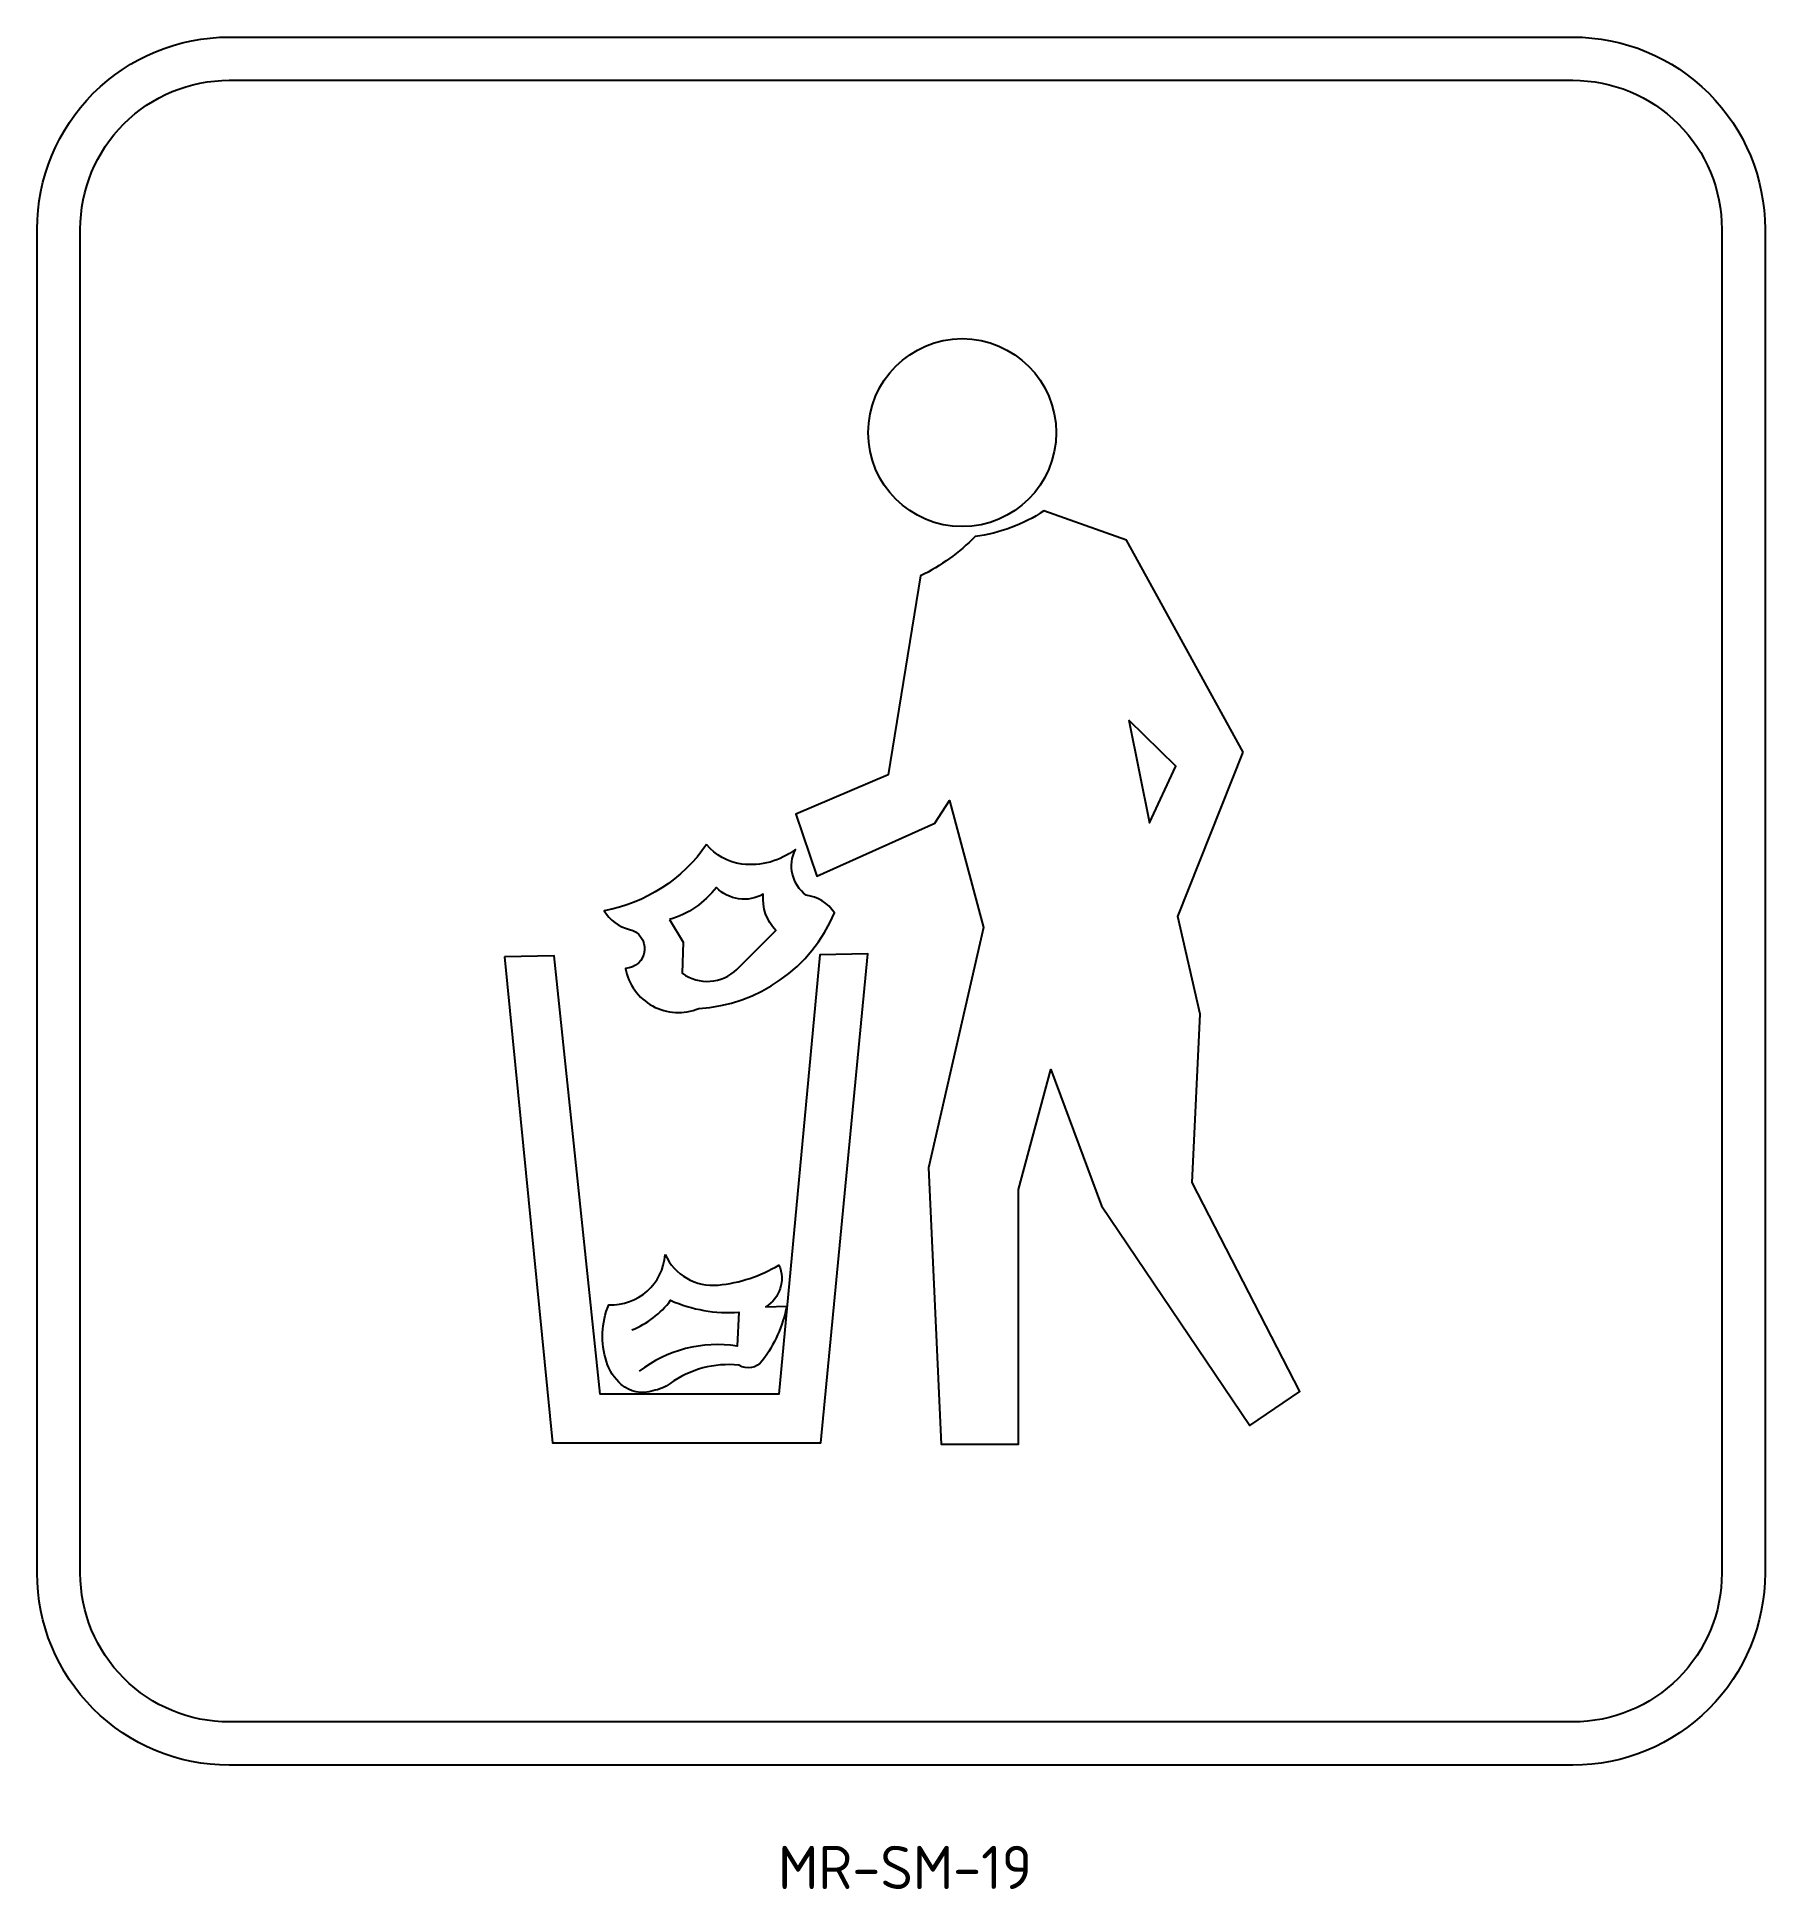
# Model space of a CAD drawing. Extents: x 191 to 311, y 147 to 276.
import ezdxf
from ezdxf.enums import TextEntityAlignment as Align

# ---------------------------------------------------------------- set-up
doc = ezdxf.new("R2010")
doc.units = 0
doc.layers.get('0').update_dxf_attribs({"linetype": 'CONTINUOUS'})
for name, color, linetype in [('L25', 1, 'CONTINUOUS'), ('L35', 3, 'CONTINUOUS'), ('T25', 1, 'CONTINUOUS')]:
    doc.layers.add(name, color=color, linetype=linetype)
doc.styles.add('ISO', font='iso3098b.shx')

# ---------------------------------------------------------------- blocks, each defined once
blk = doc.blocks.new('S19-481')
at = {"layer": 'L25'}
for points in [[(20.919, 19.433), (18.077, 24.597), (16.065, 25.317, -0.115546), (14.386, 24.689, -0.085211), (13.057, 23.73), (12.263, 18.879), (10.011, 17.92), (10.528, 16.408), (13.407, 17.699), (13.758, 18.252), (14.589, 15.16), (13.252, 9.301), (13.562, 2.561), (15.443, 2.561), (15.443, 8.771), (16.229, 11.698), (17.467, 8.367), (21.086, 3.013), (22.3, 3.846), (19.681, 8.938), (19.877, 13.044), (19.329, 15.423), (20.919, 19.433)], [(7.839, 17.181, -0.197739), (5.339, 15.563, 0.198625), (5.958, 15.111, -0.869934), (5.862, 14.159, 0.478942), (7.648, 13.184, 0.285426), (10.958, 15.515, 0.216542), (10.267, 15.944, -0.362026), (10.005, 17.062, -0.198205), (8.696, 16.705, -0.193135), (7.839, 17.181, -2.999667)], [(6.934, 15.349), (7.267, 14.802), (7.243, 14.04, 0.361553), (8.577, 14.135), (9.529, 15.087, -0.223932), (9.22, 15.967, -0.337827), (8.077, 16.134, -0.155675), (6.934, 15.349, -1.346357)], [(6.827, 7.184, 0.319667), (8.12, 6.439, 0.111658), (9.603, 6.928, -0.376753), (9.279, 5.909), (9.793, 5.926, -0.112231), (9.197, 4.593, -0.388091), (8.625, 4.485, 0.186126), (6.951, 4.038, -0.11993), (6.529, 3.864, -0.271758), (5.758, 4.013, -0.138084), (5.394, 4.576, -0.172732), (5.452, 5.959, 0.408199), (6.827, 7.184, -1.194684)], [(6.015, 5.346, 0.138659), (6.96, 6.067, 0.122144), (8.625, 5.777), (8.584, 4.949, 0.207597), (6.197, 4.336, 2.916044)]]:
    blk.add_lwpolyline(points, format="xyb", dxfattribs=at)
blk.add_lwpolyline([(18.138, 20.211), (18.638, 17.712), (19.281, 19.092), (18.138, 20.211)], dxfattribs=at)
blk.add_lwpolyline([(2.91, 14.439), (4.077, 2.59), (10.624, 2.59), (11.767, 14.511), (10.6, 14.487), (9.6, 3.78), (5.243, 3.78), (4.124, 14.463)], close=True, dxfattribs=at)
blk.add_circle((14.071, 27.223), 2.291, dxfattribs=at)

msp = doc.modelspace()

# ---------------------------------------------------------------- linework, layer by layer
at = {"layer": 'L35', "linetype": 'Continuous'}
for points in [[(310.81, 262.63), (310.81, 169.3, -0.414214), (297.47, 155.96), (204.14, 155.96, -0.414214), (190.81, 169.3), (190.81, 262.63, -0.414214), (204.14, 275.96), (297.47, 275.96, -0.414214)], [(193.81, 169.3), (193.81, 262.63, -0.414214), (204.14, 272.96), (297.47, 272.96, -0.414214), (307.81, 262.63), (307.81, 169.3, -0.414214), (297.47, 158.96), (204.14, 158.96, -0.414214)]]:
    msp.add_lwpolyline(points, format="xyb", close=True, dxfattribs=at)

# ---------------------------------------------------------------- block references
at = {"linetype": 'Continuous', "xscale": 2.848101265822785, "yscale": 2.848101265822785, "zscale": 2.848101265822785}
msp.add_blockref('S19-481', (214.98, 170.96), dxfattribs=at)

# ---------------------------------------------------------------- texts
at = {"layer": 'T25', "color": 3, "style": 'ISO'}
msp.add_text('MR-SM-19', height=3, dxfattribs=at).set_placement((251.09, 147.36), align=Align.CENTER)

doc.saveas('drawing.dxf')
